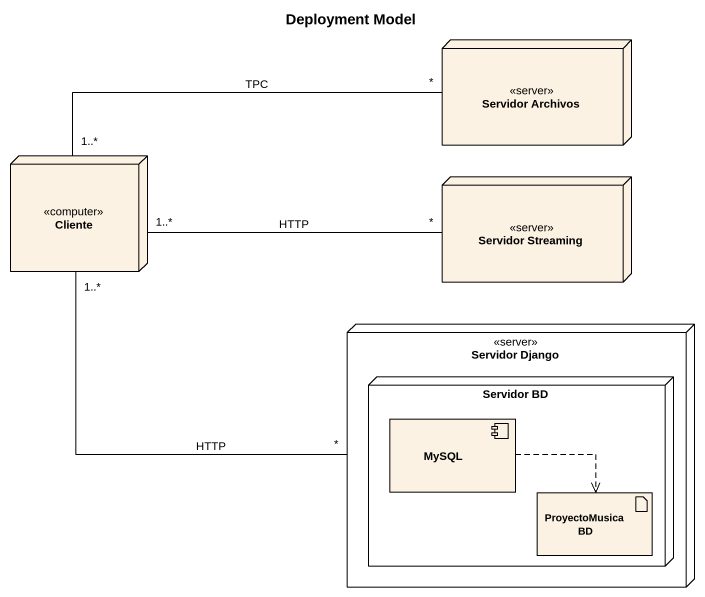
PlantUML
@startuml
title Deployment Model
node "Servidor Archivos" as Servidor_Archivos <<server>>
node Cliente <<computer>>
node "Servidor Streaming" as Servidor_Streaming <<server>>
node "Servidor Django" as Servidor_Django <<server>> {
  node "Servidor BD" as Servidor_BD {
    component MySQL
    artifact "ProyectoMusica BD" as ProyectoMusica_BD
  }
}
Cliente "1..*" -right- "*" Servidor_Archivos : TPC
Cliente "1..*" -right- "*" Servidor_Streaming : HTTP
Cliente "1..*" -right- "*" Servidor_Django : HTTP
MySQL .right.> ProyectoMusica_BD
@enduml
